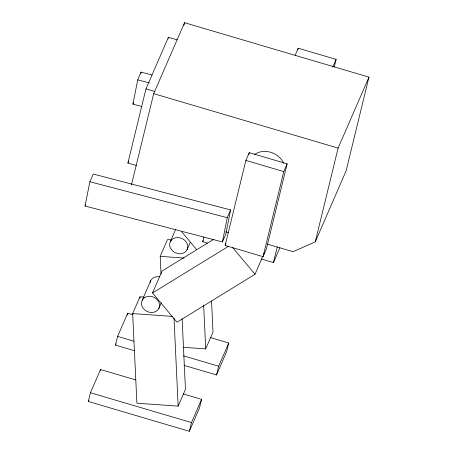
<?xml version="1.0" encoding="UTF-8"?>
<svg xmlns="http://www.w3.org/2000/svg" width="454" height="454" viewBox="0 0 454 454"><rect width="100%" height="100%" fill="white"/><g stroke="black" fill="none" stroke-linecap="round" stroke-linejoin="round"><path stroke-width="0.68" d="M85.046 206.031L89.869 181.753L93.235 174.013L230.609 209.935L225.78 234.213L222.415 241.954L85.046 206.031L85.607 204.743M141.79 106.463L132.903 104.136L137.732 79.859L141.098 72.118L152.033 74.978M140.819 73.503L141.098 72.118M222.415 241.954L227.244 217.676L230.609 209.935M136.66 165.619L127.897 163.037L145.978 88.87L168.417 37.268L177.173 39.85M131.456 184.892L153.696 93.66L184.551 22.7L368.954 77.135L346.09 170.931L315.241 241.891L293.063 251.709L267.219 244.082M168.082 38.641L168.417 37.268M183.268 393.947L201.582 399.35L199.454 408.078L189.358 431.3L88.314 401.472L90.437 392.75L100.538 369.528L135.797 379.936M183.881 25.441L184.551 22.7M100.209 370.867L100.538 369.528M134.463 350.721L115.475 345.114L117.603 336.391L127.699 313.169L133.124 314.77M127.211 315.178L127.699 313.169M207.484 243.094L202.722 241.693L203.886 236.92M225.139 245.472L245.875 160.404L249.246 152.663L287.132 163.849L266.396 248.917L263.031 256.658L225.139 245.472L225.978 243.537M248.741 154.723L249.246 152.663M189.358 431.3L191.48 422.578L201.582 399.35M183.972 365.334L216.518 374.942L218.646 366.219L228.742 342.991L210.435 337.589M297.886 49.571L298.221 48.203L336.113 59.389L334.269 66.931M228.742 342.991L226.62 351.719L216.518 374.942M263.031 256.658L283.767 171.589L287.132 163.849M261.209 258.956L273.456 262.571L277.275 246.891M315.241 241.891L338.105 148.095L368.954 77.135M132.903 104.136L133.743 102.201M127.897 163.037L128.743 161.102M88.314 401.472L88.87 400.184M115.475 345.114L116.037 343.826M182.122 318.804L185.459 389.367L178.167 406.143L136.898 403.197L132.659 313.583L139.951 296.808L144.151 297.109M161.039 273.989L160.205 256.345L167.498 239.576L171.697 239.877M142.193 300.259L150.722 280.634M170.375 241.556L175.607 229.531M262.866 256.209L255.012 274.273L177.009 322.215L152.527 292.966L162.067 271.032L213.669 239.315M158.866 308.476A9.301 7.871 23.5 0 0 149.491 296.252A9.301 7.871 23.5 0 0 143.231 308.374A9.301 7.871 23.5 0 0 158.866 308.476L161.34 302.778M187.048 249.774A9.301 7.871 23.5 0 0 177.673 237.55A9.301 7.871 23.5 0 0 171.413 249.672A9.301 7.871 23.5 0 0 187.048 249.774L190.351 242.181M202.722 241.693L203.284 240.399M295.134 55.297L298.221 48.203M183.331 347.31L205.713 348.905L213.005 332.135L211.536 301.087M332.742 67.13L336.113 59.389M263.428 254.921L264.268 252.986M273.456 262.571L279.902 247.731M152.527 292.966L228.737 246.13M160.205 256.345L183.989 258.042M132.659 313.583L172.526 316.421M137.732 79.859L149.349 82.895M89.869 181.753L227.244 217.676M145.978 88.87L154.735 91.458M153.696 93.66L338.105 148.095M245.875 160.404L283.767 171.589M225.729 231.835L228.447 232.635M117.603 336.391L133.879 341.192M183.382 355.805L218.646 366.219M90.437 392.75L191.48 422.578M232.346 247.186L255.012 274.273M181.765 231.846L196.724 249.723M203.642 305.156L205.713 348.905M173.996 317.936L178.167 406.143M139.951 296.808L140.019 298.221M150.07 282.587A9.301 7.871 23.5 0 1 159.808 276.798M254.382 154.632A18.489 15.652 23.5 0 1 283.614 163.219"/></g></svg>
